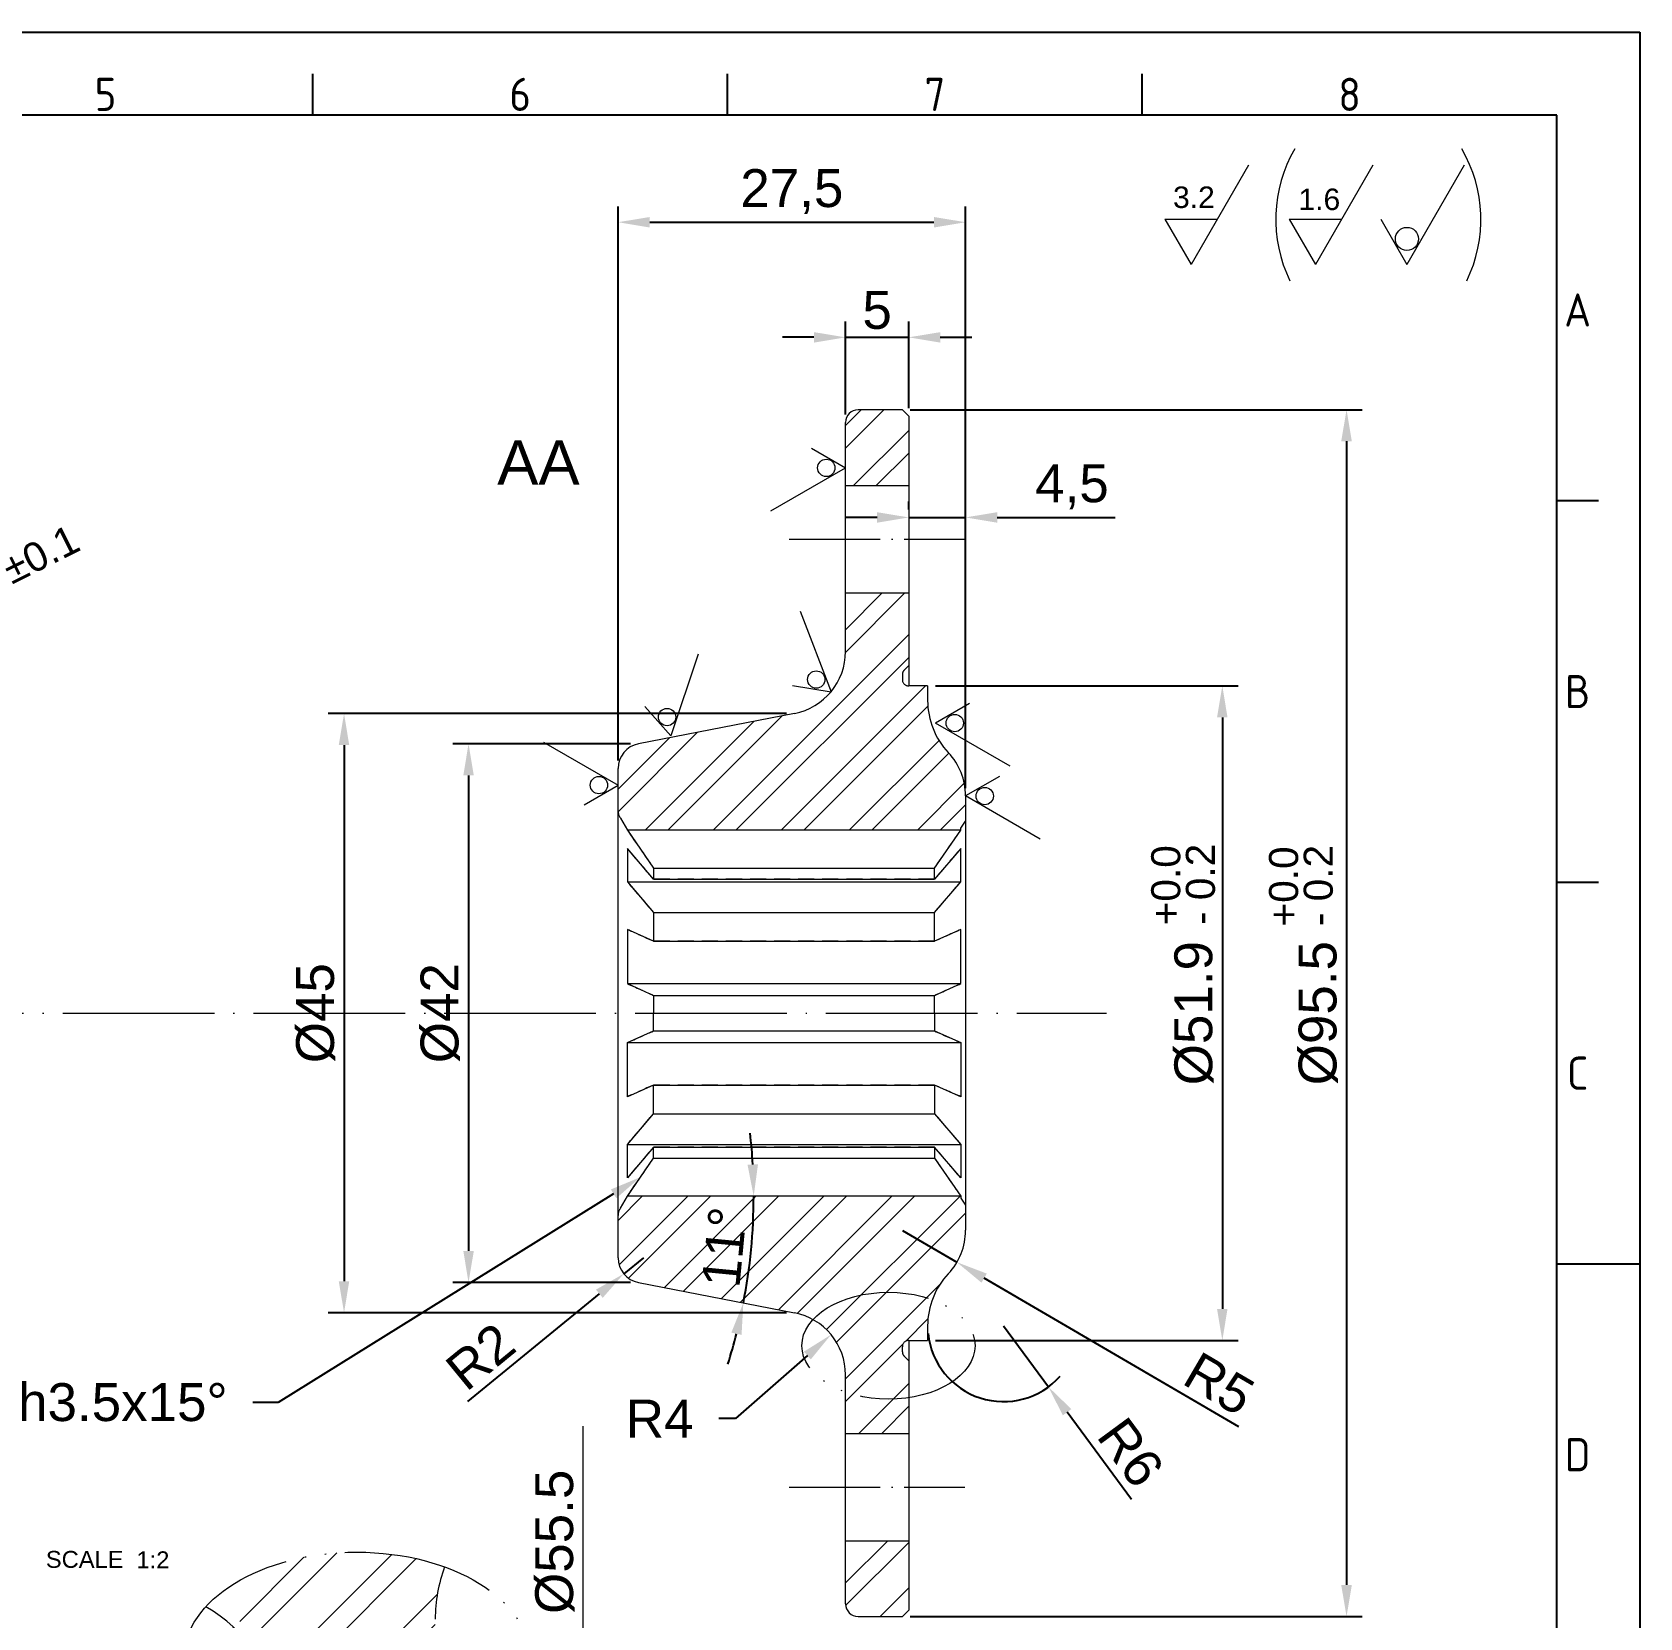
# Model space of a CAD drawing. Header units: millimetres. Extents: x 2509 to 2784, y 1162 to 1357.
# Drawn here: x 2657.2 to 2784.4, y 1231.6 to 1357.1 of the extents above; entities that cross this region are included whole.
import ezdxf
from ezdxf import colors
from ezdxf.entities.mleader import LeaderData, LeaderLine
from ezdxf.enums import TextEntityAlignment as Align
from ezdxf.math import Vec2, Vec3

# ---------------------------------------------------------------- set-up
doc = ezdxf.new("R2010")
doc.units = ezdxf.units.MM
for name, pattern in [('ACAD_ISO02W100', [15, 12, -3]), ('ACAD_ISO04W100', [30, 24, -3, 0, -3]), ('ACAD_ISO05W100', [33, 24, -3, 0, -3, 0, -3]), ('HIDDEN', [1.905, 1.27, -0.635])]:
    doc.linetypes.add(name, pattern=pattern)
for name, color, linetype, lineweight in [('AM_0', 7, 'Continuous', 20), ('AM_4', 1, 'ACAD_ISO04W100', 15), ('AM_5', 3, 'Continuous', 15), ('AM_8', 40, 'ACAD_ISO02W100', 35), ('AM_BOR', 240, 'ACAD_ISO05W100', 20)]:
    doc.layers.add(name, color=color, linetype=linetype, lineweight=lineweight)
doc.styles.add('ACISOTS', font='isocp.shx', dxfattribs={"height": 1})
doc.styles.get("Standard").update_dxf_attribs({"font": 'arial.ttf'})
doc.dimstyles.new('ISO-25', dxfattribs={"dimtxt": 3, "dimasz": 2.5, "dimexe": 1.25, "dimexo": 0.625, "dimtad": 1, "dimtxsty": 'Standard', "dimcen": 2.5, "dimadec": 0, "dimazin": 0, "dimtfac": 1, "dimtmove": 0, "dimatfit": 3, "dimfxl": 1, "dimarcsym": 0})

# ---------------------------------------------------------------- blocks, each defined once
blk = doc.blocks.new('A3 ZTL')
for p, q in [((401.17, 280.82), (19.57, 280.82)), ((401.17, 9.78), (401.17, 280.82))]:
    blk.add_line(p, q)
at = {"layer": 'AM_BOR', "color": 135, "linetype": 'Continuous', "lineweight": 25}
for p, q in [((0, 290.61), (410.96, 290.61)), ((410.96, 290.61), (410.96, 0))]:
    blk.add_line(p, q, dxfattribs=at)
at = {"layer": 'AM_BOR', "color": 135, "lineweight": 25}
for p, q in [((254.4, 280.82), (254.4, 285.71)), ((303.33, 280.82), (303.33, 285.71)), ((352.25, 280.82), (352.25, 285.71)), ((406.07, 235.32), (401.17, 235.32)), ((406.07, 190.31), (401.17, 190.31)), ((401.17, 145.3), (410.96, 145.3))]:
    blk.add_line(p, q, dxfattribs=at)
at = {"layer": 'AM_BOR', "color": 135, "lineweight": 25, "style": 'ACISOTS'}
for s, p in [('5', (229.94, 283.27)), ('6', (278.86, 283.27)), ('7', (327.79, 283.27)), ('8', (376.71, 283.27)), ('A', (403.62, 257.83)), ('B', (403.62, 212.82)), ('C', (403.62, 167.81)), ('D', (403.62, 122.8))]:
    blk.add_text(s, height=3.91, dxfattribs=at).set_placement(p, align=Align.MIDDLE)
blk = doc.blocks.new('*D11')
at = {"layer": 'AM_5', "color": 0, "lineweight": -2, "transparency": 16777216}
for p, q in [((2726.65, 1327.24), (2762.43, 1327.24)), ((2761.18, 1324.74), (2761.18, 1234.24)), ((2726.65, 1231.74), (2762.43, 1231.74))]:
    blk.add_line(p, q, dxfattribs=at)
at = {"layer": 'AM_5', "color": 0, "transparency": 16777216}
for points in [[(2760.76, 1324.74), (2761.6, 1324.74), (2761.18, 1327.24)], [(2760.76, 1234.24), (2761.6, 1234.24), (2761.18, 1231.74)]]:
    blk.add_solid(points, dxfattribs=at)
at = {"layer": 'Defpoints', "color": 0, "transparency": 16777216}
for p in [(2726.03, 1327.24), (2726.03, 1231.74), (2761.18, 1231.74)]:
    blk.add_point(p, dxfattribs=at)
at = {"layer": 'AM_5', "color": 0, "transparency": 16777216, "insert": (2758.94, 1279.49), "char_height": 3, "attachment_point": 5, "rotation": 90}
blk.add_mtext('%%C95.5', dxfattribs=at)
blk = doc.blocks.new('*D12')
at = {"layer": 'AM_5', "color": 0, "lineweight": -2, "transparency": 16777216}
for p, q in [((2728.65, 1305.39), (2752.6, 1305.39)), ((2751.35, 1302.89), (2751.35, 1256.09)), ((2728.65, 1253.59), (2752.6, 1253.59))]:
    blk.add_line(p, q, dxfattribs=at)
at = {"layer": 'AM_5', "color": 0, "transparency": 16777216}
for points in [[(2750.93, 1302.89), (2751.76, 1302.89), (2751.35, 1305.39)], [(2750.93, 1256.09), (2751.76, 1256.09), (2751.35, 1253.59)]]:
    blk.add_solid(points, dxfattribs=at)
at = {"layer": 'Defpoints', "color": 0, "transparency": 16777216}
for p in [(2728.03, 1305.39), (2728.03, 1253.59), (2751.35, 1253.59)]:
    blk.add_point(p, dxfattribs=at)
at = {"layer": 'AM_5', "color": 0, "transparency": 16777216, "insert": (2749.11, 1279.49), "char_height": 3, "attachment_point": 5, "rotation": 90}
blk.add_mtext('%%C51.9', dxfattribs=at)
blk = doc.blocks.new('*D16')
at = {"layer": 'AM_5', "color": 0, "lineweight": -2, "transparency": 16777216}
for p, q in [((2721.53, 1326.86), (2721.53, 1334.22)), ((2726.53, 1327.36), (2726.53, 1334.22)), ((2719.03, 1332.97), (2716.53, 1332.97)), ((2721.53, 1332.97), (2726.53, 1332.97)), ((2729.03, 1332.97), (2731.53, 1332.97))]:
    blk.add_line(p, q, dxfattribs=at)
at = {"layer": 'AM_5', "color": 0, "transparency": 16777216}
for points in [[(2719.03, 1333.38), (2719.03, 1332.55), (2721.53, 1332.97)], [(2729.03, 1333.38), (2729.03, 1332.55), (2726.53, 1332.97)]]:
    blk.add_solid(points, dxfattribs=at)
at = {"layer": 'Defpoints', "color": 0, "transparency": 16777216}
for p in [(2726.53, 1332.97), (2721.53, 1326.24), (2726.53, 1326.74)]:
    blk.add_point(p, dxfattribs=at)
at = {"layer": 'AM_5', "color": 0, "transparency": 16777216, "insert": (2724.03, 1335.12), "char_height": 3, "attachment_point": 5}
blk.add_mtext('5', dxfattribs=at)
blk = doc.blocks.new('*D17')
at = {"layer": 'AM_5', "color": 0, "lineweight": -2, "transparency": 16777216}
for p, q in [((2726.53, 1319.34), (2726.53, 1319.97)), ((2731.03, 1297.3), (2731.03, 1319.97)), ((2724.03, 1318.72), (2721.53, 1318.72)), ((2726.53, 1318.72), (2731.03, 1318.72)), ((2733.53, 1318.72), (2742.88, 1318.72))]:
    blk.add_line(p, q, dxfattribs=at)
at = {"layer": 'AM_5', "color": 0, "transparency": 16777216}
for points in [[(2724.03, 1319.13), (2724.03, 1318.3), (2726.53, 1318.72)], [(2733.53, 1319.13), (2733.53, 1318.3), (2731.03, 1318.72)]]:
    blk.add_solid(points, dxfattribs=at)
at = {"layer": 'Defpoints', "color": 0, "transparency": 16777216}
for p in [(2726.53, 1318.72), (2726.53, 1318.72), (2731.03, 1296.67)]:
    blk.add_point(p, dxfattribs=at)
at = {"layer": 'AM_5', "color": 0, "transparency": 16777216, "insert": (2739.45, 1321.14), "char_height": 3, "attachment_point": 5}
blk.add_mtext('4,5', dxfattribs=at)
blk = doc.blocks.new('*D18')
at = {"layer": 'AM_5', "color": 0, "lineweight": -2, "transparency": 16777216}
for p, q in [((2726.03, 1262.3), (2730.34, 1259.78)), ((2752.65, 1246.75), (2732.5, 1258.52))]:
    blk.add_line(p, q, dxfattribs=at)
at = {"layer": 'AM_5', "color": 0, "transparency": 16777216}
blk.add_solid([(2732.71, 1258.88), (2732.29, 1258.16), (2730.34, 1259.78)], dxfattribs=at)
at = {"layer": 'Defpoints', "color": 0, "transparency": 16777216}
for p in [(2726.03, 1262.3), (2730.34, 1259.78)]:
    blk.add_point(p, dxfattribs=at)
at = {"layer": 'AM_5', "color": 0, "transparency": 16777216, "insert": (2751.1, 1250.15), "char_height": 3, "attachment_point": 5, "rotation": 329.7155}
blk.add_mtext('R5', dxfattribs=at)
blk = doc.blocks.new('*D19')
at = {"layer": 'AM_5', "color": 0, "lineweight": -2, "transparency": 16777216}
for p, q in [((2734.03, 1254.75), (2737.58, 1249.92)), ((2744.16, 1241), (2739.07, 1247.91))]:
    blk.add_line(p, q, dxfattribs=at)
blk.add_arc((2734.03, 1254.75), 6, 185.9683, 318.2984, dxfattribs=at)
at = {"layer": 'AM_5', "color": 0, "transparency": 16777216}
blk.add_solid([(2739.4, 1248.16), (2738.73, 1247.66), (2737.58, 1249.92)], dxfattribs=at)
at = {"layer": 'Defpoints', "color": 0, "transparency": 16777216}
for p in [(2734.03, 1254.75), (2737.58, 1249.92)]:
    blk.add_point(p, dxfattribs=at)
at = {"layer": 'AM_5', "color": 0, "transparency": 16777216, "insert": (2744.09, 1244.72), "char_height": 3, "attachment_point": 5, "rotation": 306.3617}
blk.add_mtext('R6', dxfattribs=at)
blk = doc.blocks.new('*D20')
at = {"layer": 'AM_5', "color": 0, "lineweight": -2, "transparency": 16777216}
for p, q in [((2705.53, 1260.14), (2703.98, 1258.87)), ((2691.64, 1248.75), (2702.05, 1257.28))]:
    blk.add_line(p, q, dxfattribs=at)
at = {"layer": 'AM_5', "color": 0, "transparency": 16777216}
blk.add_solid([(2701.78, 1257.61), (2702.31, 1256.96), (2703.98, 1258.87)], dxfattribs=at)
at = {"layer": 'Defpoints', "color": 0, "transparency": 16777216}
for p in [(2705.53, 1260.14), (2703.98, 1258.87)]:
    blk.add_point(p, dxfattribs=at)
at = {"layer": 'AM_5', "color": 0, "transparency": 16777216, "insert": (2692.63, 1252.32), "char_height": 3, "attachment_point": 5, "rotation": 39.3559}
blk.add_mtext('R2', dxfattribs=at)
blk = doc.blocks.new('*D21')
at = {"layer": 'AM_5', "color": 0, "lineweight": -2, "transparency": 16777216}
for p, q in [((2704.52, 1300.8), (2690.44, 1300.8)), ((2691.69, 1298.3), (2691.69, 1260.67)), ((2704.52, 1258.17), (2690.44, 1258.17))]:
    blk.add_line(p, q, dxfattribs=at)
at = {"layer": 'AM_5', "color": 0, "transparency": 16777216}
for points in [[(2691.28, 1298.3), (2692.11, 1298.3), (2691.69, 1300.8)], [(2691.28, 1260.67), (2692.11, 1260.67), (2691.69, 1258.17)]]:
    blk.add_solid(points, dxfattribs=at)
at = {"layer": 'Defpoints', "color": 0, "transparency": 16777216}
for p in [(2705.15, 1300.8), (2691.69, 1258.17), (2705.15, 1258.17)]:
    blk.add_point(p, dxfattribs=at)
at = {"layer": 'AM_5', "color": 0, "transparency": 16777216, "insert": (2689.45, 1279.49), "char_height": 3, "attachment_point": 5, "rotation": 90}
blk.add_mtext('%%C42', dxfattribs=at)
blk = doc.blocks.new('*D22')
at = {"layer": 'AM_5', "color": 0, "lineweight": -2, "transparency": 16777216}
for p, q in [((2716.86, 1303.2), (2680.59, 1303.2)), ((2681.84, 1300.7), (2681.84, 1258.28)), ((2716.86, 1255.78), (2680.59, 1255.78))]:
    blk.add_line(p, q, dxfattribs=at)
at = {"layer": 'AM_5', "color": 0, "transparency": 16777216}
for points in [[(2681.42, 1300.7), (2682.25, 1300.7), (2681.84, 1303.2)], [(2681.42, 1258.28), (2682.25, 1258.28), (2681.84, 1255.78)]]:
    blk.add_solid(points, dxfattribs=at)
at = {"layer": 'Defpoints', "color": 0, "transparency": 16777216}
for p in [(2717.48, 1303.2), (2681.84, 1255.78), (2717.48, 1255.78)]:
    blk.add_point(p, dxfattribs=at)
at = {"layer": 'AM_5', "color": 0, "transparency": 16777216, "insert": (2679.6, 1279.49), "char_height": 3, "attachment_point": 5, "rotation": 90}
blk.add_mtext('%%c45', dxfattribs=at)
blk = doc.blocks.new('*D23')
at = {"layer": 'AM_5', "color": 0, "lineweight": -2, "transparency": 16777216}
for start, end in [(3.2345, 6.469), (349, 360), (342.531, 345.7655)]:
    blk.add_arc((2669.97, 1265.01), 44.29, start, end, dxfattribs=at)
at = {"layer": 'AM_5', "color": 0, "transparency": 16777216}
for points in [[(2714.6, 1267.52), (2713.77, 1267.5), (2714.26, 1265.01)], [(2712.49, 1254.21), (2713.3, 1254.03), (2713.44, 1256.56)]]:
    blk.add_solid(points, dxfattribs=at)
at = {"layer": 'Defpoints', "color": 0, "transparency": 16777216}
for p in [(2704.26, 1265.01), (2730.64, 1265.01), (2713.89, 1259.36), (2705.15, 1258.17), (2717.48, 1255.78)]:
    blk.add_point(p, dxfattribs=at)
at = {"layer": 'AM_5', "color": 0, "transparency": 16777216, "insert": (2711.93, 1260.97), "char_height": 3, "attachment_point": 5, "rotation": 84.5}
blk.add_mtext('11°', dxfattribs=at)
blk = doc.blocks.new('*D27')
at = {"layer": 'AM_5', "color": 0, "lineweight": -2, "transparency": 16777216}
for p, q in [((2703.53, 1299.47), (2703.53, 1343.33)), ((2731.03, 1319.34), (2731.03, 1343.33)), ((2706.03, 1342.08), (2728.53, 1342.08))]:
    blk.add_line(p, q, dxfattribs=at)
at = {"layer": 'AM_5', "color": 0, "transparency": 16777216}
for points in [[(2706.03, 1342.49), (2706.03, 1341.66), (2703.53, 1342.08)], [(2728.53, 1342.49), (2728.53, 1341.66), (2731.03, 1342.08)]]:
    blk.add_solid(points, dxfattribs=at)
at = {"layer": 'Defpoints', "color": 0, "transparency": 16777216}
for p in [(2731.03, 1342.08), (2731.03, 1318.72), (2703.53, 1298.84)]:
    blk.add_point(p, dxfattribs=at)
at = {"layer": 'AM_5', "color": 0, "transparency": 16777216, "insert": (2717.28, 1344.5), "char_height": 3, "attachment_point": 5}
blk.add_mtext('27,5', dxfattribs=at)

msp = doc.modelspace()

# ---------------------------------------------------------------- hatches: boundary and pattern name
at = {"layer": 'AM_5', "ltscale": 0.4}
h = msp.add_hatch(dxfattribs=at)
h.set_pattern_fill('ANSI32', color=1, scale=0.4)
h.paths.add_polyline_path([(2726.527, 1326.739), (2726.027, 1327.239), (2722.527, 1327.239, 0.4142136), (2721.527, 1326.239), (2721.527, 1321.239), (2726.527, 1321.239)])
h.paths.add_polyline_path([(2728.027, 1304.225), (2728.027, 1305.389), (2726.527, 1305.389, -0.4142136), (2726.027, 1305.889), (2726.027, 1306.282, -0.1989124), (2726.174, 1306.636), (2726.527, 1306.989), (2726.527, 1312.739), (2721.527, 1312.739), (2721.527, 1308.11, -0.3590367), (2717.481, 1303.202), (2705.146, 1300.804, 0.3590367), (2703.527, 1298.841), (2703.527, 1295.505, 0.1539147), (2703.708, 1294.931), (2704.263, 1293.965), (2730.642, 1293.965), (2730.642, 1294.139), (2731.027, 1294.689), (2731.027, 1296.675, 0.1914013), (2729.664, 1300.106, -0.1914013)])
h.paths.add_polyline_path([(2731.027, 1262.304), (2731.027, 1264.289), (2730.642, 1264.839), (2730.642, 1265.013), (2704.263, 1265.013), (2703.708, 1264.048, 0.1539147), (2703.527, 1263.474), (2703.527, 1260.138, 0.3590367), (2705.146, 1258.175), (2717.481, 1255.777, -0.3590367), (2721.527, 1250.869), (2721.527, 1246.239), (2726.527, 1246.239), (2726.527, 1251.989), (2726.174, 1252.343, -0.1989124), (2726.027, 1252.696), (2726.027, 1253.089, -0.4142136), (2726.527, 1253.589), (2728.027, 1253.589), (2728.027, 1254.754, -0.1914013), (2729.664, 1258.872, 0.1914013)])
h.paths.add_polyline_path([(2726.527, 1237.739), (2721.527, 1237.739), (2721.527, 1232.739, 0.4142136), (2722.527, 1231.739), (2726.027, 1231.739), (2726.527, 1232.239)])
at = {"layer": 'AM_5'}
h = msp.add_hatch(dxfattribs=at)
h.set_pattern_fill('ANSI32', color=1, scale=0.5)
h.set_pattern_definition([(45, (-3.5093, 9.058), (-3.367596, 3.367596), []), (45, (-1.264, 9.058), (-3.367596, 3.367596), [])])
edge = h.paths.add_edge_path()
edge.add_line((2685.058, 1227.422), (2685.058, 1228.208))
edge.add_arc((2686.058, 1228.208), 1, 90, 180, ccw=False)
edge.add_line((2686.058, 1229.208), (2689.058, 1229.208))
edge.add_line((2689.058, 1229.208), (2689.058, 1231.537))
edge.add_arc((2701.058, 1231.537), 12, 159.84838, 180, ccw=False)
edge.add_ellipse((2682.855, 1228.378), major_axis=(-13.702, 0), ratio=0.6172185, start_angle=239.58476, end_angle=330.72064)
edge.add_arc((2666.058, 1223.767), 10, 0, 61.01392, ccw=False)
edge.add_line((2676.058, 1223.767), (2676.058, 1221.035))
edge.add_ellipse((2682.855, 1228.378), major_axis=(-13.702, 0), ratio=0.6172185, start_angle=60.25771, end_angle=103.51556)
edge.add_line((2686.058, 1220.155), (2686.058, 1226.008))
edge.add_line((2686.058, 1226.008), (2685.351, 1226.715))
edge.add_arc((2686.058, 1227.422), 1, 180, 225, ccw=False)

# ---------------------------------------------------------------- linework, layer by layer
at = {"color": 7, "linetype": 'Continuous', "lineweight": 15}
for centre, radius, start, end in [((2701.058, 1231.537), 12, 159.84838, 180), ((2666.058, 1223.767), 10, 0, 61.01392)]:
    msp.add_arc(centre, radius, start, end, dxfattribs=at)
at = {"layer": 'AM_0', "linetype": 'Continuous'}
for p, q in [((2726.027, 1327.239), (2722.527, 1327.239)), ((2726.527, 1326.739), (2726.027, 1327.239)), ((2721.527, 1308.11), (2721.527, 1326.239)), ((2726.527, 1326.739), (2726.527, 1305.389)), ((2728.027, 1305.389), (2726.527, 1305.389)), ((2728.027, 1305.389), (2728.027, 1304.225)), ((2717.481, 1303.202), (2705.146, 1300.804)), ((2703.527, 1260.138), (2703.527, 1298.841)), ((2731.027, 1296.675), (2731.027, 1262.304)), ((2705.146, 1258.175), (2717.481, 1255.777)), ((2728.027, 1254.754), (2728.027, 1253.589)), ((2726.527, 1253.589), (2728.027, 1253.589)), ((2726.527, 1253.589), (2726.527, 1232.239)), ((2721.527, 1232.739), (2721.527, 1250.869)), ((2722.527, 1231.739), (2726.027, 1231.739)), ((2726.027, 1231.739), (2726.527, 1232.239))]:
    msp.add_line(p, q, dxfattribs=at)
at = {"layer": 'AM_0'}
for p, q in [((2721.527, 1321.239), (2726.527, 1321.239)), ((2721.527, 1312.739), (2726.527, 1312.739)), ((2726.027, 1306.282), (2726.027, 1305.889)), ((2726.027, 1252.696), (2726.027, 1253.089)), ((2721.527, 1246.239), (2726.527, 1246.239)), ((2721.527, 1237.739), (2726.527, 1237.739))]:
    msp.add_line(p, q, dxfattribs=at)
at = {"layer": 'AM_0', "linetype": 'HIDDEN'}
for p, q in [((2726.527, 1306.989), (2726.174, 1306.636)), ((2726.527, 1251.989), (2726.174, 1252.343))]:
    msp.add_line(p, q, dxfattribs=at)
at = {"layer": 'AM_0', "color": 7, "linetype": 'Continuous', "lineweight": 15}
for p, q in [((2703.527, 1260.138), (2703.527, 1298.841)), ((2731.027, 1296.675), (2731.027, 1262.304))]:
    msp.add_line(p, q, dxfattribs=at)
at = {"layer": 'AM_0', "lineweight": 15}
for p, q in [((2703.708, 1294.931), (2704.263, 1293.965)), ((2704.263, 1293.965), (2706.328, 1290.971)), ((2730.642, 1293.965), (2704.263, 1293.965)), ((2728.577, 1290.971), (2730.642, 1293.965)), ((2706.328, 1290.101), (2704.263, 1292.523)), ((2704.263, 1292.523), (2704.263, 1289.878)), ((2730.642, 1292.523), (2728.577, 1290.101)), ((2730.642, 1289.878), (2730.642, 1292.523)), ((2706.328, 1290.971), (2706.328, 1290.101)), ((2706.328, 1290.971), (2728.577, 1290.971)), ((2728.577, 1290.101), (2728.577, 1290.971)), ((2704.263, 1289.878), (2706.328, 1287.456)), ((2704.263, 1289.878), (2730.642, 1289.878)), ((2706.328, 1290.101), (2728.577, 1290.101)), ((2728.577, 1287.456), (2730.642, 1289.878)), ((2706.328, 1287.456), (2706.328, 1285.177)), ((2706.328, 1287.456), (2728.577, 1287.456)), ((2728.577, 1285.177), (2728.577, 1287.456)), ((2706.328, 1285.177), (2704.263, 1286.103)), ((2704.263, 1286.103), (2704.263, 1281.823)), ((2706.328, 1285.177), (2728.577, 1285.177)), ((2730.642, 1286.103), (2728.577, 1285.177)), ((2730.642, 1281.823), (2730.642, 1286.103)), ((2704.263, 1281.823), (2706.328, 1280.897)), ((2704.263, 1281.823), (2730.642, 1281.823)), ((2728.577, 1280.897), (2730.642, 1281.823)), ((2706.328, 1280.897), (2706.328, 1279.489)), ((2706.328, 1280.897), (2728.577, 1280.897)), ((2728.577, 1279.489), (2728.577, 1280.897)), ((2706.328, 1278.081), (2706.328, 1279.489)), ((2728.577, 1279.489), (2728.577, 1278.081)), ((2704.263, 1277.156), (2706.328, 1278.081)), ((2706.328, 1278.081), (2728.577, 1278.081)), ((2728.577, 1278.081), (2730.642, 1277.156)), ((2704.263, 1272.876), (2704.263, 1277.156)), ((2704.263, 1277.156), (2730.642, 1277.156)), ((2730.642, 1277.156), (2730.642, 1272.876)), ((2706.328, 1273.801), (2704.263, 1272.876)), ((2706.328, 1271.523), (2706.328, 1273.801)), ((2706.328, 1273.801), (2728.577, 1273.801)), ((2730.642, 1272.876), (2728.577, 1273.801)), ((2728.577, 1273.801), (2728.577, 1271.523)), ((2704.263, 1269.1), (2706.328, 1271.523)), ((2706.328, 1271.523), (2728.577, 1271.523)), ((2728.577, 1271.523), (2730.642, 1269.1)), ((2704.263, 1266.455), (2704.263, 1269.1)), ((2704.263, 1269.1), (2730.642, 1269.1)), ((2706.328, 1268.878), (2704.263, 1266.455)), ((2706.328, 1268.008), (2706.328, 1268.878)), ((2706.328, 1268.878), (2728.577, 1268.878)), ((2730.642, 1266.455), (2728.577, 1268.878)), ((2728.577, 1268.878), (2728.577, 1268.008)), ((2730.642, 1269.1), (2730.642, 1266.455)), ((2704.263, 1265.013), (2706.328, 1268.008)), ((2706.328, 1268.008), (2728.577, 1268.008)), ((2728.577, 1268.008), (2730.642, 1265.013)), ((2703.708, 1264.048), (2704.263, 1265.013)), ((2730.642, 1265.013), (2704.263, 1265.013))]:
    msp.add_line(p, q, dxfattribs=at)
at = {"layer": 'AM_0', "color": 7, "linetype": 'HIDDEN', "lineweight": 15}
for p, q in [((2730.642, 1294.139), (2731.027, 1294.689)), ((2730.642, 1293.965), (2730.642, 1294.139)), ((2730.642, 1293.965), (2704.263, 1293.965)), ((2730.642, 1265.013), (2730.642, 1264.839)), ((2730.642, 1264.839), (2731.027, 1264.289))]:
    msp.add_line(p, q, dxfattribs=at)
at = {"layer": 'AM_0', "linetype": 'HIDDEN', "lineweight": 15}
for p, q in [((2704.263, 1292.523), (2704.263, 1289.878)), ((2730.642, 1289.878), (2730.642, 1292.523)), ((2706.328, 1290.971), (2706.328, 1290.101)), ((2706.328, 1290.971), (2728.577, 1290.971)), ((2728.577, 1290.101), (2728.577, 1290.971)), ((2728.577, 1290.101), (2706.328, 1290.101)), ((2706.328, 1287.456), (2706.328, 1285.177)), ((2706.328, 1287.456), (2728.577, 1287.456)), ((2728.577, 1285.177), (2728.577, 1287.456)), ((2704.263, 1286.103), (2704.263, 1281.823)), ((2728.577, 1285.177), (2706.328, 1285.177)), ((2730.642, 1281.823), (2730.642, 1286.103)), ((2706.328, 1280.897), (2706.328, 1279.489)), ((2706.328, 1280.897), (2728.577, 1280.897)), ((2728.577, 1279.489), (2728.577, 1280.897)), ((2706.328, 1278.081), (2706.328, 1279.489)), ((2728.577, 1279.489), (2728.577, 1278.081)), ((2706.328, 1278.081), (2728.577, 1278.081)), ((2704.263, 1272.876), (2704.263, 1277.156)), ((2730.642, 1277.156), (2730.642, 1272.876)), ((2706.328, 1271.523), (2706.328, 1273.801)), ((2728.577, 1273.801), (2706.328, 1273.801)), ((2728.577, 1273.801), (2728.577, 1271.523)), ((2706.328, 1271.523), (2728.577, 1271.523)), ((2704.263, 1266.455), (2704.263, 1269.1)), ((2706.328, 1268.008), (2706.328, 1268.878)), ((2728.577, 1268.878), (2706.328, 1268.878)), ((2728.577, 1268.878), (2728.577, 1268.008)), ((2730.642, 1269.1), (2730.642, 1266.455)), ((2706.328, 1268.008), (2728.577, 1268.008))]:
    msp.add_line(p, q, dxfattribs=at)
at = {"layer": 'AM_0', "color": 7, "linetype": 'HIDDEN', "lineweight": 0}
msp.add_line((2730.642, 1265.013), (2704.263, 1265.013), dxfattribs=at)
at = {"layer": 'AM_0', "linetype": 'Continuous'}
for centre, radius, start, end in [((2722.527, 1326.239), 1, 90, 180), ((2716.527, 1308.11), 5, 281, 0), ((2734.027, 1304.225), 6, 180, 223.34176), ((2705.527, 1298.841), 2, 101, 180), ((2726.027, 1296.675), 5, 0, 43.34176), ((2726.027, 1262.304), 5, 316.65824, 0), ((2705.527, 1260.138), 2, 180, 259), ((2734.027, 1254.754), 6, 136.65824, 180), ((2716.527, 1250.869), 5, 0, 79), ((2722.527, 1232.739), 1, 180, 270)]:
    msp.add_arc(centre, radius, start, end, dxfattribs=at)
at = {"layer": 'AM_0', "linetype": 'HIDDEN'}
for centre, start, end in [((2726.527, 1306.282), 135, 180), ((2726.527, 1305.889), 180, 270), ((2726.527, 1253.089), 90, 180), ((2726.527, 1252.696), 180, 225)]:
    msp.add_arc(centre, 0.5, start, end, dxfattribs=at)
at = {"layer": 'AM_0', "color": 7, "linetype": 'HIDDEN', "lineweight": 15}
msp.add_arc((2704.527, 1295.505), 1, 180, 215, dxfattribs=at)
at = {"layer": 'AM_0', "color": 7, "linetype": 'HIDDEN'}
msp.add_arc((2704.527, 1263.474), 1, 145, 180, dxfattribs=at)
at = {"layer": 'AM_0', "color": 7, "linetype": 'HIDDEN', "lineweight": 15}
for points in [[(2704.263, 1293.965), (2704.953, 1292.968), (2705.641, 1291.97), (2706.328, 1290.971)], [(2728.577, 1290.971), (2729.263, 1291.97), (2729.952, 1292.968), (2730.642, 1293.965)]]:
    msp.add_open_spline(points, degree=3, dxfattribs=at)
at = {"layer": 'AM_0', "linetype": 'HIDDEN', "lineweight": 15}
for points in [[(2706.328, 1290.101), (2705.641, 1290.909), (2704.953, 1291.716), (2704.263, 1292.523)], [(2730.642, 1292.523), (2729.952, 1291.716), (2729.263, 1290.909), (2728.577, 1290.101)], [(2704.263, 1289.878), (2704.953, 1289.071), (2705.641, 1288.264), (2706.328, 1287.456)], [(2728.577, 1287.456), (2729.263, 1288.264), (2729.952, 1289.071), (2730.642, 1289.878)], [(2706.328, 1285.177), (2705.641, 1285.486), (2704.953, 1285.794), (2704.263, 1286.103)], [(2730.642, 1286.103), (2729.952, 1285.794), (2729.263, 1285.486), (2728.577, 1285.177)], [(2704.263, 1281.823), (2704.953, 1281.515), (2705.641, 1281.206), (2706.328, 1280.897)], [(2728.577, 1280.897), (2729.263, 1281.206), (2729.952, 1281.515), (2730.642, 1281.823)], [(2704.263, 1277.156), (2704.953, 1277.464), (2705.641, 1277.772), (2706.328, 1278.081)], [(2728.577, 1278.081), (2729.263, 1277.772), (2729.952, 1277.464), (2730.642, 1277.156)], [(2706.328, 1273.801), (2705.641, 1273.493), (2704.953, 1273.184), (2704.263, 1272.876)], [(2730.642, 1272.876), (2729.952, 1273.184), (2729.263, 1273.493), (2728.577, 1273.801)], [(2704.263, 1269.1), (2704.953, 1269.907), (2705.641, 1270.714), (2706.328, 1271.523)], [(2728.577, 1271.523), (2729.263, 1270.714), (2729.952, 1269.907), (2730.642, 1269.1)], [(2706.328, 1268.878), (2705.641, 1268.069), (2704.953, 1267.262), (2704.263, 1266.455)], [(2730.642, 1266.455), (2729.952, 1267.262), (2729.263, 1268.069), (2728.577, 1268.878)]]:
    msp.add_open_spline(points, degree=3, dxfattribs=at)
at = {"layer": 'AM_0', "color": 7, "linetype": 'HIDDEN', "lineweight": 0}
for points in [[(2704.263, 1265.013), (2704.953, 1266.01), (2705.641, 1267.008), (2706.328, 1268.008)], [(2728.577, 1268.008), (2729.263, 1267.008), (2729.952, 1266.01), (2730.642, 1265.013)]]:
    msp.add_open_spline(points, degree=3, dxfattribs=at)
at = {"layer": 'AM_4', "ltscale": 0.3}
for p, q in [((2717.079, 1316.989), (2730.976, 1316.989)), ((2717.079, 1241.989), (2730.976, 1241.989))]:
    msp.add_line(p, q, dxfattribs=at)
at = {"layer": 'AM_4', "ltscale": 0.5}
msp.add_line((2538.776, 1279.489), (2742.182, 1279.489), dxfattribs=at)
at = {"layer": 'AM_5'}
for p, q in [((2753.421, 1346.602), (2748.877, 1338.731)), ((2763.262, 1346.602), (2758.718, 1338.731)), ((2770.499, 1346.602), (2765.954, 1338.731)), ((2746.811, 1342.308), (2750.942, 1342.308)), ((2746.811, 1342.308), (2748.877, 1338.731)), ((2756.652, 1342.308), (2760.784, 1342.308)), ((2756.652, 1342.308), (2758.718, 1338.731)), ((2763.889, 1342.308), (2765.954, 1338.731)), ((2718.844, 1324.196), (2721.527, 1322.647)), ((2715.624, 1319.238), (2721.527, 1322.647)), ((2717.947, 1311.295), (2720.385, 1304.929)), ((2709.864, 1307.889), (2707.7, 1301.425)), ((2717.325, 1305.416), (2720.385, 1304.929)), ((2705.648, 1303.746), (2707.7, 1301.425)), ((2731.339, 1304), (2728.656, 1302.45)), ((2734.559, 1299.042), (2728.656, 1302.45)), ((2697.624, 1300.935), (2703.527, 1297.527)), ((2733.711, 1298.224), (2731.027, 1296.675)), ((2700.844, 1295.977), (2703.527, 1297.527)), ((2736.931, 1293.266), (2731.027, 1296.675)), ((2700.764, 1228.508), (2700.764, 1246.803))]:
    msp.add_line(p, q, dxfattribs=at)
for centre, radius in [((2765.962, 1340.758), 0.916), ((2720.007, 1322.641), 0.687), ((2719.208, 1305.892), 0.687), ((2707.403, 1302.916), 0.687), ((2730.177, 1302.444), 0.687), ((2702.007, 1297.533), 0.687), ((2732.548, 1296.669), 0.687)]:
    msp.add_circle(centre, radius, dxfattribs=at)
for centre, start, end in [((2766.701, 1342.3), 149.81687, 205.95777), ((2760.688, 1342.3), 334.04223, 30.18313)]:
    msp.add_arc(centre, 11.124, start, end, dxfattribs=at)
at = {"layer": 'AM_BOR', "ltscale": 0.5}
for centre, major_axis in [((2724.926, 1253.174), (-6.851, 0)), ((2682.855, 1228.378), (-13.702, 0))]:
    msp.add_ellipse(centre, major_axis=major_axis, ratio=0.6172185, dxfattribs=at)

# ---------------------------------------------------------------- block references
at = {"linetype": 'ByBlock', "lineweight": 0, "xscale": 0.6708240000000001, "yscale": 0.6708240000000001, "zscale": 0.6708240000000001}
msp.add_blockref('A3 ZTL', (2508.712, 1162.173), dxfattribs=at)

# ---------------------------------------------------------------- texts
at = {"layer": 'AM_5', "attachment_point": 1}
for s, width, insert, char_height in [('3.2', 18.23779, (2747.449, 1344.906), 1.7002), ('1.6', 18.23779, (2757.379, 1344.741), 1.7002), ('AA', 12.46166, (2693.963, 1324.812), 3.5)]:
    msp.add_mtext_dynamic_manual_height_columns(s, width=width, gutter_width=12.5, heights=[0], dxfattribs=dict(at, insert=insert, char_height=char_height))
at = {"layer": 'AM_5', "char_height": 2.3, "attachment_point": 1}
for s, insert, rotation in [('%%P0.1', (2654.527, 1315.458), 26.55313), ('+0.0', (2745.721, 1286.438), 90), ('- 0.2', (2748.466, 1286.468), 90), ('+0.0', (2755.046, 1286.345), 90), ('- 0.2', (2757.791, 1286.375), 90)]:
    msp.add_mtext_dynamic_manual_height_columns(s, width=18.23779, gutter_width=12.5, heights=[0], dxfattribs=dict(at, insert=insert, rotation=rotation))
at = {"layer": 'AM_5', "insert": (2698.523, 1237.655), "char_height": 3, "attachment_point": 5, "rotation": 90}
msp.add_mtext('%%C55.5', dxfattribs=at)
at = {"layer": 'AM_8', "color": 0, "linetype": 'Continuous'}
for s, p in [('SCALE', (2658.24, 1235.594)), ('1:2', (2665.411, 1235.557))]:
    msp.add_text(s, height=1.3416, dxfattribs=at).set_placement(p)

# ---------------------------------------------------------------- dimensions: what is measured, and where the dimension line sits
at = {"layer": 'AM_5'}
for base, p1, p2, picture, middle in [((2731.027, 1342.077), (2703.527, 1298.841), (2731.027, 1318.717), '*D27', (2717.277, 1344.505)), ((2726.527, 1332.968), (2721.527, 1326.239), (2726.527, 1326.739), '*D16', (2724.027, 1335.119))]:
    dim = msp.add_linear_dim(base=base, p1=p1, p2=p2, dimstyle='ISO-25', dxfattribs=at)
    dim.commit()
    dim.dimension.update_dxf_attribs({"geometry": picture, "text_midpoint": middle})
for base, p1, p2, text, picture, middle in [((2761.181, 1231.739), (2726.027, 1327.239), (2726.027, 1231.739), '%%C95.5', '*D11', (2758.94, 1279.489)), ((2751.346, 1253.589), (2728.027, 1305.389), (2728.027, 1253.589), '%%C51.9', '*D12', (2749.105, 1279.489)), ((2681.837, 1255.777), (2717.481, 1303.202), (2717.481, 1255.777), '%%c45', '*D22', (2679.596, 1279.489)), ((2691.692, 1258.175), (2705.146, 1300.804), (2705.146, 1258.175), '%%C42', '*D21', (2689.451, 1279.489))]:
    dim = msp.add_linear_dim(base=base, p1=p1, p2=p2, angle=90, text=text, dimstyle='ISO-25', dxfattribs=at)
    dim.commit()
    dim.dimension.update_dxf_attribs({"geometry": picture, "text_midpoint": middle})
dim = msp.add_linear_dim(base=(2726.527, 1318.717), p1=(2731.027, 1296.675), p2=(2726.527, 1318.717), dimstyle='ISO-25', dxfattribs=at)
dim.commit()
dim.dimension.update_dxf_attribs({"geometry": '*D17', "text_midpoint": (2739.455, 1318.717), "dimtype": 160})
dim = msp.add_angular_dim_2l(base=(2713.894, 1259.36), line1=((2730.642, 1265.013), (2704.263, 1265.013)), line2=((2705.146, 1258.175), (2717.481, 1255.777)), dimstyle='ISO-25', dxfattribs=at)
dim.commit()
dim.dimension.update_dxf_attribs({"geometry": '*D23', "text_midpoint": (2711.931, 1260.972)})
for center, mpoint, picture, middle in [((2726.027, 1262.304), (2730.345, 1259.782), '*D18', (2750.016, 1248.295)), ((2705.527, 1260.138), (2703.981, 1258.87), '*D20', (2693.98, 1250.668))]:
    dim = msp.add_radius_dim(center=center, mpoint=mpoint, dimstyle='ISO-25', dxfattribs=at)
    dim.commit()
    dim.dimension.update_dxf_attribs({"geometry": picture, "text_midpoint": middle, "dimtype": 164})
dim = msp.add_radius_dim(center=(2734.027, 1254.754), mpoint=(2737.585, 1249.922), dimstyle='ISO-25', dxfattribs=at)
dim.commit()
dim.dimension.update_dxf_attribs({"geometry": '*D19', "text_midpoint": (2744.09, 1244.724)})

# ---------------------------------------------------------------- leaders
ml = msp.add_multileader_mtext('Standard', dxfattribs=at)
ml.set_content('Ch3.5x15%%D', color=256)
ml.set_leader_properties()
ml.build(insert=Vec2(0, 0))
ml.multileader.update_dxf_attribs({"arrow_head_size": 2.5})
ctx = ml.context
ctx.base_point, ctx.char_height, ctx.arrow_head_size, ctx.plane_origin = Vec3(2651.5, 1248.683), 3, 2.5, Vec3(2705.295, 1292.468)
ctx.text_align_type = 2
notes = []
notes.append((ctx, [(0, (1, 1, 0), (2676.619, 1248.683), (-1, 0), 1.99, [(0, [(2705.295, 1266.51)], 0, [])])]))
ctx.mtext.insert, ctx.mtext.alignment, ctx.mtext.flow_direction = Vec3(2672.629, 1250.21), 3, 5
ml = msp.add_multileader_mtext('Standard', dxfattribs=at)
ml.set_content('R4', color=256)
ml.set_leader_properties()
ml.build(insert=Vec2(0, 0))
ml.multileader.update_dxf_attribs({"arrow_head_size": 2.5})
ctx = ml.context
ctx.base_point, ctx.char_height, ctx.arrow_head_size, ctx.plane_origin = Vec3(2702.671, 1247.405), 3, 2.5, Vec3(2720.385, 1254.049)
ctx.text_align_type = 2
notes.append((ctx, [(0, (1, 1, 0), (2712.832, 1247.405), (-1, 0), 1.336, [(0, [(2720.385, 1254.049)], 0, [])])]))
ctx.mtext.insert, ctx.mtext.alignment, ctx.mtext.flow_direction = Vec3(2709.496, 1248.905), 3, 5
for ctx, leaders in notes:
    for number, flags, end, landing, length, lines in leaders:
        leader = LeaderData()
        leader.index, (leader.has_last_leader_line, leader.has_dogleg_vector, leader.attachment_direction) = number, flags
        leader.last_leader_point, leader.dogleg_vector, leader.dogleg_length = Vec3(end), Vec3(landing), length
        for number, points, colour, breaks in lines:
            line = LeaderLine()
            line.index, line.vertices, line.color, line.breaks = number, Vec3.list(points), colors.encode_raw_color(colour), breaks
            leader.lines.append(line)
        ctx.leaders.append(leader)

doc.saveas('drawing.dxf')
